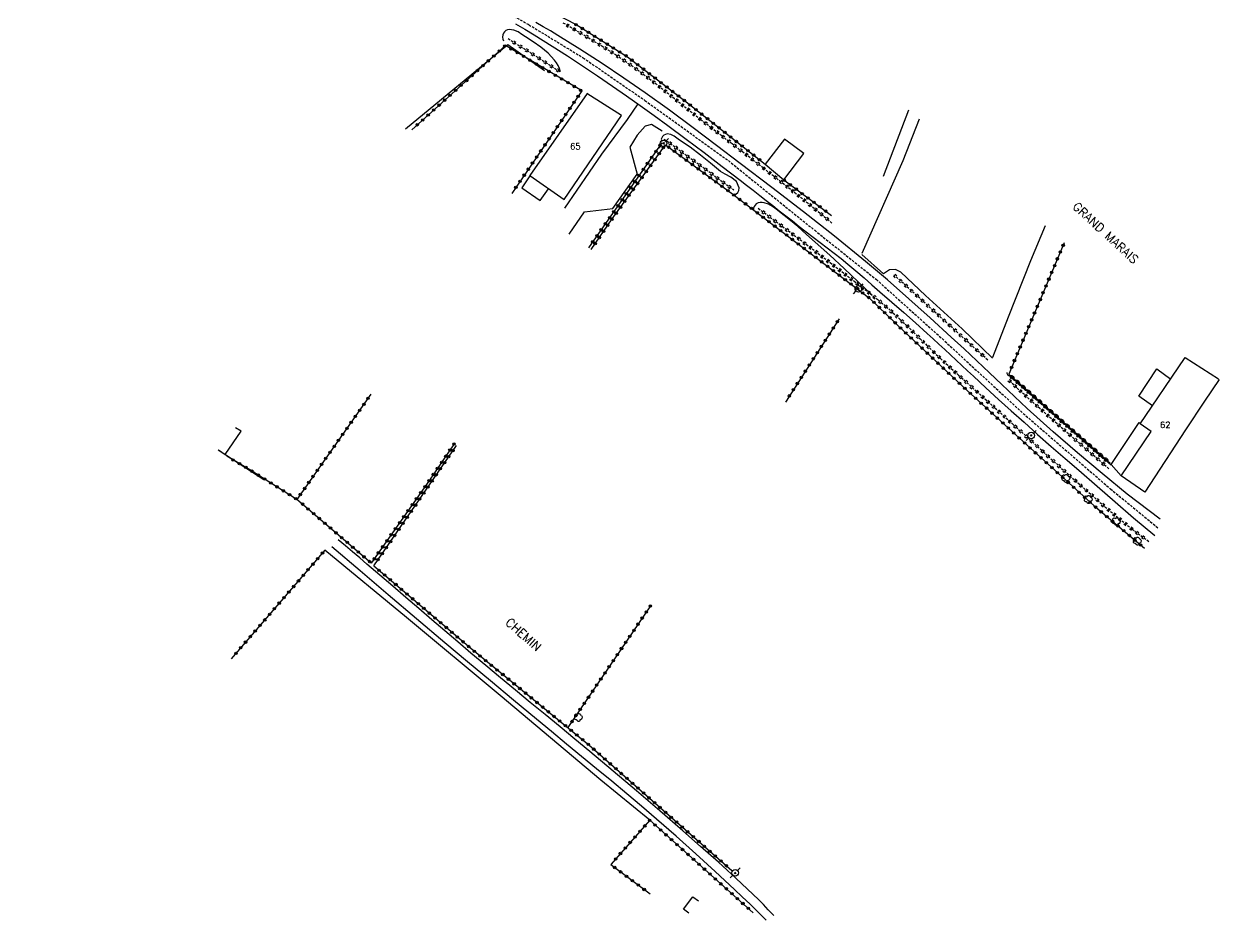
# Model space of a CAD drawing. Header units: millimetres. Extents: x 113000 to 114000, y 153000 to 154000.
# Drawn here: x 113078.9 to 113322.5, y 153338.6 to 153521.3 of the extents above; entities that cross this region are included whole.
import ezdxf
from ezdxf.enums import TextEntityAlignment as Align

# ---------------------------------------------------------------- set-up
doc = ezdxf.new("R2010")
doc.units = ezdxf.units.MM
doc.linetypes.add('DASHED', pattern=[0.75, 0.5, -0.25])
doc.layers.get('0').update_dxf_attribs({"linetype": 'CONTINUOUS'})
for name, color, linetype in [('W0001', 6, 'DASHED'), ('W0008', 7, 'CONTINUOUS'), ('W0017', 7, 'CONTINUOUS'), ('W0071', 7, 'CONTINUOUS'), ('W0101', 7, 'CONTINUOUS'), ('W0104', 1, 'CONTINUOUS'), ('W0211', 2, 'CONTINUOUS'), ('W0220', 5, 'DASHED'), ('W0300', 7, 'CONTINUOUS'), ('W0310', 3, 'CONTINUOUS'), ('W0323', 7, 'CONTINUOUS'), ('W0330', 7, 'CONTINUOUS'), ('W0473', 7, 'CONTINUOUS'), ('W0989', 7, 'CONTINUOUS'), ('W0991', 7, 'CONTINUOUS')]:
    doc.layers.add(name, color=color, linetype=linetype)
doc.styles.get("Standard").update_dxf_attribs({"font": 'romans.shx', "width": 0.85})

# ---------------------------------------------------------------- blocks, each defined once
blk = doc.blocks.new('T300')
for p, q in [((-0.8, 0.51), (-0.86, 0.34)), ((-0.86, 0.34), (-0.86, 0.17)), ((-0.86, 0.17), (-0.74, 0.06)), ((-0.69, 0.63), (-0.8, 0.51)), ((-0.8, -0.06), (-0.74, 0.06)), ((-0.74, 0.06), (-0.69, 0.11)), ((-0.57, 0.69), (-0.69, 0.63)), ((-0.46, 0.69), (-0.57, 0.69)), ((-0.29, 0.63), (-0.46, 0.69)), ((-0.29, 0.63), (-0.17, 0.74)), ((-0.23, 0.57), (-0.29, 0.63)), ((-0.17, 0.74), (-0.06, 0.8)), ((-0.06, 0.8), (0.06, 0.8)), ((0.06, 0.8), (0.23, 0.74)), ((0.23, 0.74), (0.34, 0.63)), ((0.34, 0.63), (0.4, 0.51)), ((0.46, 0.46), (0.34, 0.46)), ((0.4, 0.51), (0.4, 0.46)), ((0.57, 0.4), (0.46, 0.46)), ((0.57, 0.4), (0.69, 0.29)), ((0.69, 0.29), (0.74, 0.17)), ((0.74, 0.06), (0.69, -0.17)), ((0.74, 0.17), (0.74, 0.06)), ((-0.8, -0.17), (-0.8, -0.06)), ((-0.8, -0.23), (-0.8, -0.17)), ((-0.74, -0.34), (-0.8, -0.23)), ((-0.69, -0.4), (-0.74, -0.34)), ((-0.51, -0.46), (-0.69, -0.4)), ((-0.4, -0.46), (-0.51, -0.46)), ((-0.4, -0.46), (-0.34, -0.46)), ((-0.34, -0.46), (-0.34, -0.4)), ((-0.34, -0.51), (-0.34, -0.46)), ((-0.29, -0.63), (-0.34, -0.51)), ((-0.17, -0.74), (-0.29, -0.63)), ((-0.06, -0.8), (-0.17, -0.74)), ((0.06, -0.8), (-0.06, -0.8)), ((0.17, -0.74), (0.06, -0.8)), ((0.23, -0.69), (0.17, -0.74)), ((0.29, -0.46), (0.23, -0.46)), ((0.29, -0.63), (0.23, -0.69)), ((0.46, -0.4), (0.29, -0.46)), ((0.34, -0.51), (0.29, -0.63)), ((0.34, -0.51), (0.34, -0.46)), ((0.57, -0.34), (0.46, -0.4)), ((0.63, -0.29), (0.57, -0.34)), ((0.69, -0.17), (0.63, -0.29))]:
    blk.add_line(p, q)
blk = doc.blocks.new('T473')
for p, q in [((-0.166667, 0.166667), (0.166667, -0.166667)), ((-0.166667, -0.166667), (0.166667, 0.166667)), ((0.500001, 0.500001), (1.000002, 1.000002)), ((-1.000002, -1.000002), (-0.500001, -0.500001))]:
    blk.add_line(p, q)
blk.add_ellipse((0, 0), major_axis=(0.471405, 0.471405), ratio=1, start_param=5.4977871438, end_param=11.780972451)
blk = doc.blocks.new('t323o')
at = {"color": 0, "linetype": 'Continuous'}
for radius in [0.25, 0.15]:
    blk.add_circle((0, 0), radius, dxfattribs=at)
blk = doc.blocks.new('t310o')
at = {"color": 0, "linetype": 'Continuous'}
for centre, start, end in [((-0.5, 0.38), 216.8699, 323.1304), ((0.5, -0.37), 36.8699, 143.1303)]:
    blk.add_arc(centre, 0.625, start, end, dxfattribs=at)
blk = doc.blocks.new('t220o')
at = {"color": 0, "linetype": 'Continuous'}
for p, q in [((-0.25, 0.25), (0.25, 0.25)), ((-0.25, -0.25), (0.25, -0.25))]:
    blk.add_line(p, q, dxfattribs=at)

msp = doc.modelspace()

# ---------------------------------------------------------------- linework, layer by layer
at = {"layer": 'W0001'}
msp.add_lwpolyline([(113087.59, 153659.91), (113080.68, 153650.24), (113078.86, 153645.6), (113078.92, 153641.53), (113081.22, 153634.66), (113086.3, 153625.65), (113099.41, 153607.23), (113113.79, 153585.81), (113123.34, 153571.83), (113134.13, 153557.11), (113144, 153546.1), (113154.74, 153537.01), (113167.63, 153529.21), (113181.79, 153521.15), (113192.87, 153514.41), (113205.45, 153505.72), (113222.46, 153493.44), (113240.05, 153479.24), (113252.62, 153469.2), (113266.6, 153456.63), (113281.98, 153442.4), (113300.34, 153426.51), (113310.13, 153418.49)], dxfattribs=at)
at = {"layer": 'W0008'}
for points in [[(113179.1, 153521.34), (113180.98, 153520.23), (113182.85, 153519.11), (113184.7, 153517.97), (113186.55, 153516.81), (113189.64, 153514.81), (113192.72, 153512.78), (113195.77, 153510.72), (113198.81, 153508.64), (113201.66, 153506.66), (113204.49, 153504.66), (113207.31, 153502.64), (113210.12, 153500.59), (113213.83, 153497.85), (113217.51, 153495.07), (113221.18, 153492.27), (113224.84, 153489.46), (113226.18, 153488.43), (113227.52, 153487.39), (113228.85, 153486.35), (113230.18, 153485.31), (113231.51, 153484.27), (113232.84, 153483.22), (113234.17, 153482.18), (113235.51, 153481.14), (113236.92, 153480.04), (113238.34, 153478.95), (113239.76, 153477.86), (113241.18, 153476.77), (113242.6, 153475.68), (113244.01, 153474.58), (113245.42, 153473.46), (113246.81, 153472.34), (113248.47, 153470.96), (113250.11, 153469.55), (113251.73, 153468.14), (113253.36, 153466.72), (113255.78, 153464.61), (113258.2, 153462.5), (113260.61, 153460.37), (113263.01, 153458.22), (113264.19, 153457.14), (113265.37, 153456.05), (113266.55, 153454.95), (113267.72, 153453.85), (113268.88, 153452.75), (113270.05, 153451.65), (113271.23, 153450.56), (113272.41, 153449.47), (113274.97, 153447.11), (113277.55, 153444.76), (113280.13, 153442.42), (113282.72, 153440.09), (113285.5, 153437.62), (113288.28, 153435.17), (113291.08, 153432.73), (113293.89, 153430.3), (113297.6, 153427.08), (113301.31, 153423.85), (113305.03, 153420.64), (113309.38, 153417.02)], [(113310.44, 153420.32), (113303.73, 153425.46), (113298.64, 153429.63), (113293.61, 153433.88), (113288.63, 153438.18), (113285.98, 153440.53), (113283.37, 153442.92), (113280.79, 153445.33), (113278.22, 153447.77), (113275.66, 153450.21), (113273.09, 153452.64), (113270.51, 153455.06), (113267.9, 153457.45), (113263.58, 153461.36), (113259.24, 153465.27), (113254.86, 153469.12), (113250.42, 153472.9), (113244.12, 153478.02), (113237.74, 153483.02), (113231.3, 153487.96), (113224.85, 153492.88), (113220.06, 153496.52), (113215.26, 153500.16), (113210.43, 153503.74), (113205.53, 153507.24), (113201.13, 153510.27), (113196.7, 153513.25), (113192.21, 153516.16), (113187.68, 153518.99), (113186.21, 153519.88), (113184.72, 153520.74), (113183.23, 153521.59)]]:
    msp.add_lwpolyline(points, dxfattribs=at)
at = {"layer": 'W0017'}
for points in [[(113203.97, 153505.04), (113201.8, 153501.8), (113196.6, 153494.74), (113189.07, 153483.73)], [(113208.94, 153499.45), (113206.79, 153500.8), (113205.48, 153500.49), (113203.84, 153498.65), (113202.4, 153496.2)], [(113202.4, 153496.2), (113203.86, 153490.68)], [(113190.02, 153478.45), (113193.13, 153482.98), (113198.93, 153483.67), (113203.86, 153490.68)]]:
    msp.add_lwpolyline(points, dxfattribs=at)
at = {"layer": 'W0071'}
for points in [[(113231.71, 153339.52), (113230.6, 153340.72), (113229.59, 153341.77), (113228.57, 153342.81), (113227.53, 153343.83), (113224.01, 153347.15), (113220.43, 153350.4), (113216.81, 153353.61), (113213.18, 153356.8), (113208.47, 153360.89), (113203.73, 153364.92), (113198.97, 153368.94), (113194.2, 153372.94), (113191.18, 153375.47), (113188.15, 153377.98), (113185.12, 153380.49), (113182.08, 153382.99), (113179.04, 153385.49), (113176.01, 153388), (113172.99, 153390.52), (113169.97, 153393.05), (113167.31, 153395.3), (113164.66, 153397.56), (113162.01, 153399.83), (113159.37, 153402.11), (113156.73, 153404.38), (113154.09, 153406.66), (113151.44, 153408.93), (113148.79, 153411.2), (113147.33, 153412.44), (113145.87, 153413.67), (113144.41, 153414.91), (113142.94, 153416.14)], [(113230.19, 153338.6), (113228.46, 153340.3), (113226.88, 153341.83), (113225.29, 153343.34), (113223.69, 153344.85), (113219.76, 153348.49), (113215.81, 153352.1), (113211.82, 153355.68), (113207.79, 153359.21), (113204.77, 153361.8), (113201.73, 153364.37), (113198.68, 153366.92), (113195.61, 153369.45), (113192.53, 153371.98), (113189.46, 153374.5), (113186.38, 153377.03), (113183.32, 153379.57), (113178.65, 153383.46), (113173.97, 153387.35), (113169.3, 153391.24), (113164.64, 153395.15), (113158.87, 153400.01), (113153.11, 153404.89), (113147.37, 153409.78), (113141.63, 153414.68)]]:
    msp.add_lwpolyline(points, dxfattribs=at)
at = {"layer": 'W0101'}
for points in [[(113193.65, 153507.15), (113182.01, 153490.42), (113189.02, 153485.55), (113200.68, 153502.65)], [(113200.68, 153502.65), (113193.63, 153507.14)], [(113302.5, 153429.2), (113308.61, 153438.19), (113306.41, 153439.77), (113308.73, 153443.18), (113308.72, 153443.17), (113312.88, 153449.29), (113315.57, 153453.32), (113322.34, 153448.93)], [(113322.48, 153448.8), (113319.52, 153444.41), (113319.52, 153444.4), (113315.66, 153438.54), (113307.35, 153425.83)], [(113307.35, 153425.83), (113302.5, 153429.2)]]:
    msp.add_lwpolyline(points, dxfattribs=at)
at = {"layer": 'W0104'}
msp.add_lwpolyline([(113233.75, 153489.51), (113237.84, 153494.88), (113233.89, 153497.83), (113229.98, 153492.7)], close=True, dxfattribs=at)
for points in [[(113182.01, 153490.33), (113180.35, 153487.89), (113184.11, 153485.32), (113185.82, 153487.68)], [(113308.92, 153443.45), (113306.12, 153445.41), (113309.82, 153451.02), (113312.63, 153448.92)], [(113302.5, 153429.2), (113300.48, 153431.49), (113306.21, 153440.03), (113306.58, 153439.65)], [(113118.51, 153434.5), (113119.87, 153433.54), (113123.14, 153438.29), (113121.96, 153438.98)], [(113214.4, 153339.98), (113213.33, 153340.81), (113215.24, 153343.36), (113216.34, 153342.53)]]:
    msp.add_lwpolyline(points, dxfattribs=at)
at = {"layer": 'W0211'}
for points in [[(113188.21, 153511.55), (113188.02, 153512.2), (113187.75, 153512.82), (113187.42, 153513.41), (113187.02, 153513.96), (113185.72, 153515.37), (113184.25, 153516.6), (113182.69, 153517.69), (113181.09, 153518.7), (113180.37, 153519.18), (113179.6, 153519.68), (113178.72, 153520.07), (113177.77, 153520.17), (113177.43, 153520.1), (113177.11, 153519.95), (113176.83, 153519.73), (113176.62, 153519.45), (113176.47, 153519.06), (113176.41, 153518.65), (113176.46, 153518.24), (113176.6, 153517.86)], [(113223.55, 153486.46), (113224, 153486.63), (113224.37, 153486.95), (113224.59, 153487.38), (113224.63, 153487.87), (113224.1, 153489.17), (113222.98, 153490.1), (113221.78, 153490.69), (113220.84, 153491.24), (113218.82, 153492.91), (113216.78, 153494.57), (113214.69, 153496.16), (113212.51, 153497.62), (113211.98, 153498.01), (113211.41, 153498.45), (113210.74, 153498.79), (113209.99, 153498.88), (113209.62, 153498.8), (113209.28, 153498.61), (113209, 153498.34), (113208.81, 153497.99), (113208.79, 153497.85), (113208.8, 153497.71), (113208.86, 153497.58), (113208.95, 153497.47)], [(113251.79, 153466.01), (113248.93, 153468.75), (113246.04, 153471.46), (113243.12, 153474.14), (113240.18, 153476.79), (113238.4, 153478.39), (113236.63, 153479.99), (113234.8, 153481.54), (113232.9, 153483), (113232.19, 153483.53), (113231.45, 153484.08), (113230.65, 153484.56), (113229.76, 153484.85), (113229.36, 153484.91), (113228.94, 153484.9), (113228.52, 153484.81), (113228.14, 153484.61), (113227.89, 153484.37), (113227.7, 153484.08), (113227.59, 153483.76), (113227.55, 153483.42)]]:
    msp.add_lwpolyline(points, dxfattribs=at)
at = {"layer": 'W0220'}
for points in [[(113243.56, 153480.7), (113241.14, 153482.69), (113238.71, 153484.68), (113236.27, 153486.65), (113233.81, 153488.6), (113231.71, 153490.26), (113229.59, 153491.92), (113227.47, 153493.56), (113225.35, 153495.21), (113223.22, 153496.84), (113221.1, 153498.48), (113218.97, 153500.12), (113216.85, 153501.77), (113215.05, 153503.18), (113213.27, 153504.61), (113211.48, 153506.04), (113209.7, 153507.47), (113207.91, 153508.89), (113206.1, 153510.29), (113204.27, 153511.66), (113202.41, 153513), (113199.66, 153514.86), (113196.87, 153516.65), (113194.04, 153518.39), (113191.19, 153520.1), (113188.71, 153521.55)], [(113177.55, 153518.36), (113188.21, 153511.55)], [(113209.36, 153497.85), (113223.58, 153487.47)], [(113228.53, 153483.74), (113233.44, 153480.07), (113238.33, 153476.38), (113243.19, 153472.65), (113248.04, 153468.91), (113249.69, 153467.63), (113251.35, 153466.35), (113252.98, 153465.05), (113254.58, 153463.7), (113256.01, 153462.43), (113257.42, 153461.12), (113258.81, 153459.8), (113260.18, 153458.46), (113261.54, 153457.11), (113262.91, 153455.77), (113264.29, 153454.44), (113265.69, 153453.12), (113269.37, 153449.73), (113273.08, 153446.37), (113276.8, 153443.01), (113280.51, 153439.66), (113283.8, 153436.67), (113287.09, 153433.68), (113290.38, 153430.7), (113293.7, 153427.74), (113299.2, 153422.89), (113304.74, 153418.33), (113308.21, 153415.76)], [(113275.34, 153452.78), (113256.21, 153470.14)], [(113300.04, 153430.61), (113296.48, 153433.66), (113292.95, 153436.73), (113289.42, 153439.82), (113285.92, 153442.92), (113284.35, 153444.32), (113282.8, 153445.73), (113281.25, 153447.14), (113279.7, 153448.56)]]:
    msp.add_lwpolyline(points, dxfattribs=at)
at = {"layer": 'W0300'}
for points in [[(113184.97, 153511.76), (113177.48, 153517.03), (113156.63, 153499.89)], [(113259.15, 153503.7), (113254.02, 153490.24)], [(113127.74, 153428.38), (113118.47, 153434.43)]]:
    msp.add_lwpolyline(points, dxfattribs=at)
at = {"layer": 'W0310'}
msp.add_lwpolyline([(113279.6, 153449.93), (113300.28, 153431.76)], dxfattribs=at)
at = {"layer": 'W0323'}
for points in [[(113124.19, 153576.66), (113136.77, 153559.94), (113143.84, 153551.75), (113150.23, 153545.62), (113155.93, 153541.84), (113180.39, 153527), (113191.42, 153521.17), (113201.89, 153514.61), (113213.85, 153505.43), (113229.98, 153492.7)], [(113192.58, 153507.65), (113177, 153516.9), (113157.92, 153499.75)], [(113192.58, 153507.65), (113178.3, 153486.76)], [(113208.91, 153497.1), (113193.95, 153475.66)], [(113194.46, 153475.3), (113198.79, 153481.59), (113209.64, 153496.67), (113223.36, 153486.61), (113240.46, 153473.59), (113251.24, 153465.4), (113258.36, 153458.55), (113270.41, 153447.25), (113283.29, 153435.47), (113296.92, 153423.12), (113307.29, 153414.42)], [(113233.75, 153489.51), (113243.51, 153482.25)], [(113290.93, 153476.7), (113279.6, 153449.93)], [(113245.07, 153461.21), (113234.07, 153444.23)], [(113300.48, 153431.33), (113279.6, 153449.76)], [(113149.6, 153445.82), (113134.52, 153424.38), (113124.9, 153430.41), (113120.21, 153433.16)], [(113166.58, 153435.73), (113161.4, 153428.11), (113149.67, 153411.4), (113134.52, 153424.38)], [(113150.2, 153410.83), (113167.01, 153435.37)], [(113140.23, 153414.02), (113121.1, 153391.87)], [(113150.2, 153410.83), (113169.93, 153394.02), (113193.99, 153374.34), (113223.19, 153348.68)], [(113206.58, 153402.67), (113189.72, 153377.84)], [(113227.49, 153340.11), (113206.43, 153358.96), (113198.48, 153349.92)], [(113198.48, 153349.92), (113206.5, 153343.95)]]:
    msp.add_lwpolyline(points, dxfattribs=at)
at = {"layer": 'W0330'}
for points in [[(113261.36, 153501.93), (113258.02, 153493.4), (113249.64, 153474.49)], [(113287.05, 153480.12), (113284.04, 153473.02), (113279.5, 153461.53), (113276.29, 153453.31)], [(113276.29, 153453.14), (113270.13, 153459.13), (113262.65, 153465.98), (113257.59, 153470.71), (113256.53, 153471.26), (113255.27, 153471.19), (113254.1, 153470.36), (113249.64, 153474.32)], [(113206.43, 153358.96), (113196.43, 153367.13), (113175.94, 153384.36), (113156.85, 153400.29), (113140.23, 153414.02)]]:
    msp.add_lwpolyline(points, dxfattribs=at)

# ---------------------------------------------------------------- block references
at = {"layer": 'W0220'}
for p, rotation in [((113189.74, 153520.95), 149.7541090394215), ((113191.04, 153520.19), 149.7541090394215), ((113192.32, 153519.42), 148.998974258595), ((113178.81, 153517.55), 327.471844695933), ((113193.61, 153518.65), 148.998974258595), ((113194.89, 153517.87), 148.4634640254595), ((113196.17, 153517.08), 148.4634640254595), ((113180.08, 153516.74), 327.471844695933), ((113181.34, 153515.94), 327.471844695933), ((113182.61, 153515.13), 327.471844695933), ((113197.44, 153516.29), 147.3981743583712), ((113198.7, 153515.48), 147.3981743583712), ((113199.96, 153514.66), 145.8036354030496), ((113183.87, 153514.32), 327.471844695933), ((113185.14, 153513.52), 327.471844695933), ((113186.4, 153512.71), 327.471844695933), ((113201.2, 153513.82), 145.8036354030496), ((113202.44, 153512.98), 144.2730673302669), ((113203.66, 153512.1), 144.2730673302669), ((113187.67, 153511.9), 327.471844695933), ((113204.87, 153511.21), 143.1308689111007), ((113206.07, 153510.31), 143.1308689111007), ((113207.26, 153509.39), 142.2428003126701), ((113208.44, 153508.47), 141.6089633947198), ((113209.61, 153507.54), 141.6089633947198), ((113210.78, 153506.6), 141.2655340199604), ((113211.95, 153505.66), 141.2127228762089), ((113213.12, 153504.72), 141.2127228762089), ((113214.3, 153503.78), 141.4147074906964), ((113215.47, 153502.85), 141.8714645876432), ((113216.65, 153501.93), 141.8714645876432), ((113217.83, 153501.01), 142.2163684562798), ((113219.02, 153500.09), 142.3215204632173), ((113220.21, 153499.17), 142.3215204632173), ((113221.39, 153498.25), 142.3726775437373), ((113210.57, 153496.97), 323.8616199489438), ((113211.78, 153496.08), 323.8616199489438), ((113212.99, 153495.2), 323.8616199489438), ((113222.58, 153497.34), 142.3726775437373), ((113223.77, 153496.42), 142.3698394335361), ((113224.96, 153495.51), 142.3698394335361), ((113214.21, 153494.31), 323.8616199489438), ((113215.42, 153493.43), 323.8616199489438), ((113216.63, 153492.54), 323.8616199489438), ((113226.15, 153494.59), 142.2985075638016), ((113227.33, 153493.67), 142.2985075638016), ((113228.52, 153492.75), 142.1586841358017), ((113217.84, 153491.66), 323.8616199489438), ((113219.05, 153490.77), 323.8616199489438), ((113229.7, 153491.83), 141.9648713551618), ((113230.88, 153490.91), 141.9648713551618), ((113220.26, 153489.89), 323.8616199489438), ((113221.47, 153489), 323.8616199489438), ((113222.69, 153488.12), 323.8616199489438), ((113232.06, 153489.98), 141.7170702239358), ((113233.24, 153489.05), 141.7170702239358), ((113234.42, 153488.12), 141.4331240087463), ((113235.59, 153487.18), 141.4331240087463), ((113236.76, 153486.25), 141.1353954640643), ((113237.93, 153485.31), 141.1353954640643), ((113229.6, 153482.94), 323.2051486766509), ((113239.09, 153484.36), 140.8376675179794), ((113240.26, 153483.42), 140.8376675179794), ((113230.81, 153482.04), 323.2051486766509), ((113232.01, 153481.14), 323.2051486766509), ((113241.42, 153482.47), 140.5399401711515), ((113242.58, 153481.51), 140.5399401711515), ((113233.21, 153480.25), 323.2051486766509), ((113234.41, 153479.34), 322.8954451072893), ((113235.6, 153478.44), 322.8954451072893), ((113236.8, 153477.53), 322.8954451072893), ((113237.99, 153476.63), 322.8954451072893), ((113239.19, 153475.72), 322.5857438396296), ((113240.38, 153474.81), 322.5857438396296), ((113241.57, 153473.9), 322.5857438396296), ((113242.76, 153472.98), 322.5857438396296), ((113243.95, 153472.07), 322.2760448741383), ((113245.14, 153471.15), 322.2760448741383), ((113246.32, 153470.23), 322.2760448741383), ((113247.51, 153469.32), 322.2760448741383), ((113248.7, 153468.4), 322.2916601544582), ((113256.45, 153469.91), 137.7768856941522), ((113257.56, 153468.91), 137.7768856941522), ((113249.88, 153467.48), 322.299778855786), ((113251.07, 153466.56), 322.299778855786), ((113258.67, 153467.9), 137.7768856941522), ((113259.79, 153466.89), 137.7768856941522), ((113260.9, 153465.88), 137.7768856941522), ((113252.25, 153465.63), 321.5058015979534), ((113253.41, 153464.69), 319.9106335873485), ((113254.56, 153463.72), 319.9106335873485), ((113262.01, 153464.87), 137.7768856941522), ((113263.12, 153463.87), 137.7768856941522), ((113255.68, 153462.72), 318.3106841222733), ((113256.78, 153461.71), 317.1553903113429), ((113264.23, 153462.86), 137.7768856941522), ((113265.34, 153461.85), 137.7768856941522), ((113266.45, 153460.84), 137.7768856941522), ((113257.88, 153460.68), 316.28390244152), ((113258.96, 153459.65), 315.6963451841601), ((113260.03, 153458.6), 315.6963451841601), ((113267.56, 153459.83), 137.7768856941522), ((113268.67, 153458.83), 137.7768856941522), ((113261.1, 153457.55), 315.46147094312), ((113262.17, 153456.5), 315.5794758274754), ((113269.78, 153457.82), 137.7768856941522), ((113270.89, 153456.81), 137.7768856941522), ((113263.25, 153455.45), 315.9819319047228), ((113264.33, 153454.41), 316.6687813785974), ((113272, 153455.8), 137.7768856941522), ((113273.12, 153454.79), 137.7768856941522), ((113274.23, 153453.79), 137.7768856941522), ((113265.42, 153453.38), 316.6687813785974), ((113266.52, 153452.36), 317.3429815877292), ((113267.62, 153451.34), 317.3429815877292), ((113268.72, 153450.32), 317.3429815877292), ((113269.83, 153449.31), 317.7822890932214), ((113270.94, 153448.3), 317.7822890932214), ((113272.05, 153447.3), 317.7822890932214), ((113273.16, 153446.29), 317.9694468402885), ((113279.79, 153448.48), 137.3433477376169), ((113280.9, 153447.46), 137.3433477376169), ((113282, 153446.45), 137.6295832696351), ((113274.28, 153445.28), 317.9694468402885), ((113275.39, 153444.28), 317.9694468402885), ((113283.11, 153445.44), 137.915822837059), ((113284.23, 153444.43), 137.915822837059), ((113276.51, 153443.28), 317.9694468402885), ((113277.62, 153442.27), 317.9044337017892), ((113285.35, 153443.43), 138.2020664407692), ((113286.47, 153442.44), 138.4883027094475), ((113287.59, 153441.44), 138.4883027094475), ((113278.73, 153441.26), 317.9044337017892), ((113279.85, 153440.26), 317.9044337017892), ((113280.96, 153439.25), 317.7511139244151), ((113288.71, 153440.45), 138.4883027094475), ((113289.84, 153439.46), 138.7745335754789), ((113282.07, 153438.24), 317.7511139244151), ((113283.18, 153437.24), 317.7511139244151), ((113290.97, 153438.47), 138.7745335754789), ((113292.09, 153437.48), 138.7745335754789), ((113293.22, 153436.49), 139.0607731435467), ((113284.29, 153436.23), 317.7019074187606), ((113285.4, 153435.22), 317.7019074187606), ((113286.51, 153434.21), 317.7019074187606), ((113294.36, 153435.51), 139.0607731435467), ((113295.49, 153434.53), 139.0607731435467), ((113287.62, 153433.2), 317.8650120318817), ((113288.73, 153432.19), 317.8650120318817), ((113296.62, 153433.54), 139.347021412471), ((113297.76, 153432.57), 139.347021412471), ((113289.84, 153431.19), 317.8650120318817), ((113290.96, 153430.18), 318.2404147120168), ((113292.08, 153429.19), 318.2404147120168), ((113298.9, 153431.59), 139.347021412471), ((113293.2, 153428.19), 318.2404147120168), ((113294.32, 153427.19), 318.6177021901919), ((113295.44, 153426.2), 318.6177021901919), ((113296.57, 153425.21), 318.6177021901919), ((113297.7, 153424.22), 318.6177021901919), ((113298.82, 153423.22), 318.6177021901919), ((113299.97, 153422.26), 320.5135379124563), ((113301.12, 153421.3), 320.5135379124563), ((113302.28, 153420.35), 320.5135379124563), ((113303.44, 153419.4), 320.5135379124563), ((113304.6, 153418.44), 320.5135379124563), ((113305.8, 153417.54), 323.5567682669675), ((113307.01, 153416.65), 323.5567682669675)]:
    msp.add_blockref('t220o', p, dxfattribs=dict(at, rotation=rotation))
at = {"layer": 'W0300'}
for p in [(113291.29, 153428.64), (113295.86, 153424.34), (113301.59, 153419.83), (113305.86, 153415.84), (113191.92, 153379.9)]:
    msp.add_blockref('T300', p, dxfattribs=at)
at = {"layer": 'W0310', "rotation": 318.7024720259114}
for p in [(113279.99, 153449.58), (113281.12, 153448.59), (113282.25, 153447.6), (113283.37, 153446.61), (113284.5, 153445.62), (113285.63, 153444.63), (113286.75, 153443.64), (113287.88, 153442.65), (113289.01, 153441.66), (113290.14, 153440.67), (113291.26, 153439.68), (113292.39, 153438.69), (113293.52, 153437.7), (113294.64, 153436.71), (113295.77, 153435.72), (113296.9, 153434.73), (113298.02, 153433.74), (113299.15, 153432.75)]:
    msp.add_blockref('t310o', p, dxfattribs=at)
at = {"layer": 'W0323'}
for p, rotation in [((113191.4, 153521.18), 332.1471354094709), ((113192.67, 153520.39), 327.9577497729511), ((113193.94, 153519.59), 327.9577497729511), ((113195.21, 153518.8), 327.9577497729511), ((113196.48, 153518), 327.9577497729511), ((113197.76, 153517.2), 327.9577497729511), ((113174.65, 153514.79), 221.9653028900952), ((113175.77, 153515.8), 221.9653028900952), ((113176.88, 153516.8), 221.9653028900952), ((113178.15, 153516.22), 149.2753834563766), ((113179.44, 153515.45), 149.2753834563766), ((113180.73, 153514.69), 149.2753834563766), ((113199.03, 153516.41), 327.9577497729511), ((113200.3, 153515.61), 327.9577497729511), ((113201.57, 153514.82), 327.9577497729511), ((113172.42, 153512.79), 221.9653028900952), ((113173.54, 153513.79), 221.9653028900952), ((113182.02, 153513.92), 149.2753834563766), ((113183.31, 153513.15), 149.2753834563766), ((113184.6, 153512.39), 149.2753834563766), ((113202.78, 153513.93), 322.4543486198903), ((113203.97, 153513.02), 322.4543486198903), ((113205.16, 153512.1), 322.4543486198903), ((113169.08, 153509.78), 221.9653028900952), ((113170.19, 153510.78), 221.9653028900952), ((113171.31, 153511.78), 221.9653028900952), ((113185.89, 153511.62), 149.2753834563766), ((113187.18, 153510.85), 149.2753834563766), ((113188.47, 153510.09), 149.2753834563766), ((113206.35, 153511.19), 322.4543486198903), ((113207.54, 153510.28), 322.4543486198903), ((113166.85, 153507.77), 221.9653028900952), ((113167.96, 153508.78), 221.9653028900952), ((113189.76, 153509.32), 149.2753834563766), ((113191.05, 153508.56), 149.2753834563766), ((113192.34, 153507.79), 149.2753834563766), ((113208.73, 153509.36), 322.4543486198903), ((113209.92, 153508.45), 322.4543486198903), ((113211.11, 153507.53), 322.4543486198903), ((113163.5, 153504.76), 221.9653028900952), ((113164.61, 153505.77), 221.9653028900952), ((113165.73, 153506.77), 221.9653028900952), ((113191, 153505.33), 235.6343791562027), ((113191.84, 153506.57), 235.6343791562027), ((113212.29, 153506.62), 322.4543486198903), ((113213.48, 153505.71), 322.4543486198903), ((113214.67, 153504.78), 321.7343765869634), ((113161.27, 153502.76), 221.9653028900952), ((113162.38, 153503.76), 221.9653028900952), ((113189.3, 153502.86), 235.6343791562027), ((113190.15, 153504.1), 235.6343791562027), ((113215.84, 153503.85), 321.7343765869634), ((113217.02, 153502.92), 321.7343765869634), ((113159.04, 153500.75), 221.9653028900952), ((113160.15, 153501.75), 221.9653028900952), ((113187.61, 153500.38), 235.6343791562027), ((113188.46, 153501.62), 235.6343791562027), ((113218.2, 153501.99), 321.7343765869634), ((113219.38, 153501.07), 321.7343765869634), ((113220.55, 153500.14), 321.7343765869634), ((113185.92, 153497.9), 235.6343791562027), ((113186.76, 153499.14), 235.6343791562027), ((113221.73, 153499.21), 321.7343765869634), ((113222.91, 153498.28), 321.7343765869634), ((113184.22, 153495.43), 235.6343791562027), ((113185.07, 153496.67), 235.6343791562027), ((113207.69, 153495.34), 235.0922400597959), ((113208.54, 153496.58), 235.0922400597959), ((113209.22, 153496.09), 54.27444670668371), ((113210.28, 153496.2), 323.7465244311102), ((113211.48, 153495.32), 323.7465244311102), ((113224.09, 153497.35), 321.7343765869634), ((113225.26, 153496.42), 321.7343765869634), ((113226.44, 153495.49), 321.7343765869634), ((113182.53, 153492.95), 235.6343791562027), ((113183.38, 153494.19), 235.6343791562027), ((113205.97, 153492.88), 235.0922400597959), ((113206.83, 153494.11), 235.0922400597959), ((113207.47, 153493.66), 54.27444670668371), ((113208.35, 153494.87), 54.27444670668371), ((113212.69, 153494.43), 323.7465244311102), ((113213.9, 153493.54), 323.7465244311102), ((113215.11, 153492.66), 323.7465244311102), ((113227.62, 153494.56), 321.7343765869634), ((113228.8, 153493.63), 321.7343765869634), ((113180.84, 153490.48), 235.6343791562027), ((113181.68, 153491.71), 235.6343791562027), ((113204.25, 153490.42), 235.0922400597959), ((113205.11, 153491.65), 235.0922400597959), ((113205.72, 153491.22), 54.27444670668371), ((113206.6, 153492.44), 54.27444670668371), ((113216.32, 153491.77), 323.7465244311102), ((113217.53, 153490.88), 323.7465244311102), ((113179.14, 153488), 235.6343791562027), ((113179.99, 153489.24), 235.6343791562027), ((113202.54, 153487.96), 235.0922400597959), ((113203.39, 153489.19), 235.0922400597959), ((113203.97, 153488.79), 54.27444670668371), ((113204.84, 153490), 54.27444670668371), ((113218.74, 153489.99), 323.7465244311102), ((113219.95, 153489.11), 323.7465244311102), ((113221.16, 153488.22), 323.7465244311102), ((113233.88, 153489.42), 323.3572559126289), ((113235.08, 153488.52), 323.3572559126289), ((113200.82, 153485.5), 235.0922400597959), ((113201.68, 153486.73), 235.0922400597959), ((113202.22, 153486.35), 54.27444670668371), ((113203.09, 153487.57), 54.27444670668371), ((113222.37, 153487.33), 323.7465244311102), ((113223.58, 153486.44), 322.7216991622474), ((113224.77, 153485.53), 322.7216991622474), ((113236.29, 153487.63), 323.3572559126289), ((113237.49, 153486.73), 323.3572559126289), ((113238.69, 153485.83), 323.3572559126289), ((113199.1, 153483.04), 235.0922400597959), ((113199.96, 153484.27), 235.0922400597959), ((113200.47, 153483.92), 54.27444670668371), ((113201.34, 153485.13), 54.27444670668371), ((113225.96, 153484.63), 322.7216991622474), ((113227.16, 153483.72), 322.7216991622474), ((113228.35, 153482.81), 322.7216991622474), ((113239.9, 153484.94), 323.3572559126289), ((113241.1, 153484.04), 323.3572559126289), ((113242.3, 153483.15), 323.3572559126289), ((113197.38, 153480.58), 235.0922400597959), ((113198.24, 153481.81), 235.0922400597959), ((113198.72, 153481.48), 55.42933937110313), ((113199.59, 153482.7), 54.27444670668371), ((113229.55, 153481.9), 322.7216991622474), ((113230.74, 153480.99), 322.7216991622474), ((113195.67, 153478.12), 235.0922400597959), ((113196.53, 153479.35), 235.0922400597959), ((113197.01, 153479.01), 55.42933937110313), ((113197.86, 153480.24), 55.42933937110313), ((113231.93, 153480.08), 322.7216991622474), ((113233.13, 153479.17), 322.7216991622474), ((113234.32, 153478.27), 322.7216991622474), ((113194.81, 153476.89), 235.0922400597959), ((113195.31, 153476.54), 55.42933937110313), ((113196.16, 153477.77), 55.42933937110313), ((113235.51, 153477.36), 322.7216991622474), ((113236.71, 153476.45), 322.7216991622474), ((113237.9, 153475.54), 322.7216991622474), ((113290.7, 153476.18), 247.0602026953312), ((113239.09, 153474.63), 322.7216991622474), ((113240.29, 153473.72), 322.7216991622474), ((113289.53, 153473.42), 247.0602026953312), ((113290.12, 153474.8), 247.0602026953312), ((113241.48, 153472.81), 322.765435468069), ((113242.68, 153471.91), 322.765435468069), ((113243.87, 153471), 322.765435468069), ((113288.37, 153470.65), 247.0602026953312), ((113288.95, 153472.03), 247.0602026953312), ((113245.06, 153470.09), 322.765435468069), ((113246.26, 153469.18), 322.765435468069), ((113247.45, 153468.28), 322.765435468069), ((113287.78, 153469.27), 247.0602026953312), ((113248.65, 153467.37), 322.765435468069), ((113249.84, 153466.46), 322.765435468069), ((113286.61, 153466.51), 247.0602026953312), ((113287.2, 153467.89), 247.0602026953312), ((113251.04, 153465.55), 322.765435468069), ((113252.14, 153464.54), 316.0906696558519), ((113253.22, 153463.5), 316.0906696558519), ((113285.44, 153463.75), 247.0602026953312), ((113286.03, 153465.13), 247.0602026953312), ((113254.3, 153462.46), 316.0906696558519), ((113255.38, 153461.42), 316.0906696558519), ((113284.27, 153460.98), 247.0602026953312), ((113284.86, 153462.36), 247.0602026953312), ((113243.86, 153459.33), 237.0587721167877), ((113244.67, 153460.59), 237.0587721167877), ((113256.46, 153460.38), 316.0906696558519), ((113257.54, 153459.34), 316.0906696558519), ((113283.69, 153459.6), 247.0602026953312), ((113242.23, 153456.81), 237.0587721167877), ((113243.04, 153458.07), 237.0587721167877), ((113258.62, 153458.3), 316.8427063224213), ((113259.72, 153457.27), 316.8427063224213), ((113260.81, 153456.25), 316.8427063224213), ((113282.52, 153456.84), 247.0602026953312), ((113283.1, 153458.22), 247.0602026953312), ((113240.59, 153454.3), 237.0587721167877), ((113241.41, 153455.56), 237.0587721167877), ((113261.91, 153455.22), 316.8427063224213), ((113263, 153454.19), 316.8427063224213), ((113281.35, 153454.08), 247.0602026953312), ((113281.93, 153455.46), 247.0602026953312), ((113238.96, 153451.78), 237.0587721167877), ((113239.78, 153453.04), 237.0587721167877), ((113264.09, 153453.17), 316.8427063224213), ((113265.19, 153452.14), 316.8427063224213), ((113266.28, 153451.12), 316.8427063224213), ((113280.18, 153451.31), 247.0602026953312), ((113280.77, 153452.69), 247.0602026953312), ((113237.33, 153449.26), 237.0587721167877), ((113238.15, 153450.52), 237.0587721167877), ((113267.38, 153450.09), 316.8427063224213), ((113268.47, 153449.06), 316.8427063224213), ((113280.24, 153449.2), 138.5555577775339), ((113235.7, 153446.74), 237.0587721167877), ((113236.52, 153448), 237.0587721167877), ((113269.57, 153448.04), 316.8427063224213), ((113270.66, 153447.02), 317.5536660390235), ((113281.36, 153448.2), 138.5555577775339), ((113282.49, 153447.21), 138.5555577775339), ((113283.61, 153446.22), 138.5555577775339), ((113149.02, 153445), 234.8696113694235), ((113234.88, 153445.48), 237.0587721167877), ((113271.77, 153446), 317.5536660390235), ((113272.88, 153444.99), 317.5536660390235), ((113273.98, 153443.98), 317.5536660390235), ((113284.73, 153445.22), 138.5555577775339), ((113285.86, 153444.23), 138.5555577775339), ((113147.3, 153442.55), 234.8696113694235), ((113148.16, 153443.77), 234.8696113694235), ((113275.09, 153442.97), 317.5536660390235), ((113276.2, 153441.95), 317.5536660390235), ((113286.98, 153443.24), 138.5555577775339), ((113288.11, 153442.25), 138.5555577775339), ((113145.57, 153440.09), 234.8696113694235), ((113146.43, 153441.32), 234.8696113694235), ((113277.3, 153440.94), 317.5536660390235), ((113278.41, 153439.93), 317.5536660390235), ((113279.52, 153438.92), 317.5536660390235), ((113289.23, 153441.25), 138.5555577775339), ((113290.36, 153440.26), 138.5555577775339), ((113291.48, 153439.27), 138.5555577775339), ((113143.84, 153437.64), 234.8696113694235), ((113144.71, 153438.87), 234.8696113694235), ((113280.62, 153437.9), 317.5536660390235), ((113281.73, 153436.89), 317.5536660390235), ((113292.61, 153438.27), 138.5555577775339), ((113293.73, 153437.28), 138.5555577775339), ((113142.12, 153435.19), 234.8696113694235), ((113142.98, 153436.41), 234.8696113694235), ((113165.69, 153434.42), 235.7989030520171), ((113166.31, 153434.34), 55.58264467165341), ((113166.53, 153435.66), 235.7989030520171), ((113282.84, 153435.88), 317.5536660390235), ((113283.95, 153434.87), 317.8379879125901), ((113294.85, 153436.29), 138.5555577775339), ((113295.98, 153435.3), 138.5555577775339), ((113297.1, 153434.3), 138.5555577775339), ((113121.5, 153432.4), 149.6625103982638), ((113122.8, 153431.65), 149.6625103982638), ((113140.39, 153432.73), 234.8696113694235), ((113141.25, 153433.96), 234.8696113694235), ((113164, 153431.93), 235.7989030520171), ((113164.61, 153431.86), 55.58264467165341), ((113164.84, 153433.18), 235.7989030520171), ((113165.46, 153433.1), 55.58264467165341), ((113285.06, 153433.86), 317.8379879125901), ((113286.17, 153432.86), 317.8379879125901), ((113287.28, 153431.85), 317.8379879125901), ((113298.23, 153433.31), 138.5555577775339), ((113299.35, 153432.32), 138.5555577775339), ((113124.09, 153430.89), 149.6625103982638), ((113125.38, 153430.12), 147.8998671003972), ((113126.65, 153429.32), 147.8998671003972), ((113138.66, 153430.28), 234.8696113694235), ((113139.53, 153431.51), 234.8696113694235), ((113162.31, 153429.45), 235.7989030520171), ((113162.91, 153429.39), 55.58264467165341), ((113163.16, 153430.69), 235.7989030520171), ((113163.76, 153430.63), 55.58264467165341), ((113288.4, 153430.84), 317.8379879125901), ((113289.51, 153429.84), 317.8379879125901), ((113127.92, 153428.52), 147.8998671003972), ((113129.19, 153427.72), 147.8998671003972), ((113130.46, 153426.93), 147.8998671003972), ((113136.94, 153427.83), 234.8696113694235), ((113137.8, 153429.05), 234.8696113694235), ((113160.61, 153426.98), 234.9452081998274), ((113161.22, 153426.91), 55.58264467165341), ((113161.47, 153428.21), 235.7989030520171), ((113162.07, 153428.15), 55.58264467165341), ((113290.62, 153428.83), 317.8379879125901), ((113291.73, 153427.82), 317.8379879125901), ((113292.84, 153426.82), 317.8379879125901), ((113131.73, 153426.13), 147.8998671003972), ((113133, 153425.33), 147.8998671003972), ((113134.27, 153424.54), 147.8998671003972), ((113135.21, 153425.37), 234.8696113694235), ((113136.08, 153426.6), 234.8696113694235), ((113158.89, 153424.53), 234.9452081998274), ((113159.52, 153424.44), 55.58264467165341), ((113159.75, 153425.76), 234.9452081998274), ((113160.37, 153425.68), 55.58264467165341), ((113293.95, 153425.81), 317.8379879125901), ((113295.07, 153424.8), 317.8379879125901), ((113135.66, 153423.41), 139.415207595205), ((113136.79, 153422.43), 139.415207595205), ((113157.16, 153422.07), 234.9452081998274), ((113157.83, 153421.96), 55.58264467165341), ((113158.03, 153423.3), 234.9452081998274), ((113158.68, 153423.2), 55.58264467165341), ((113296.18, 153423.8), 317.8379879125901), ((113297.3, 153422.8), 319.9966380593532), ((113137.93, 153421.45), 139.415207595205), ((113139.07, 153420.48), 139.415207595205), ((113140.21, 153419.5), 139.415207595205), ((113155.44, 153419.62), 234.9452081998274), ((113156.13, 153419.49), 55.58264467165341), ((113156.3, 153420.84), 234.9452081998274), ((113156.98, 153420.73), 55.58264467165341), ((113298.45, 153421.84), 319.9966380593532), ((113299.6, 153420.87), 319.9966380593532), ((113300.75, 153419.91), 319.9966380593532), ((113141.35, 153418.53), 139.415207595205), ((113142.49, 153417.55), 139.415207595205), ((113153.72, 153417.16), 234.9452081998274), ((113154.44, 153417.02), 55.58264467165341), ((113154.58, 153418.39), 234.9452081998274), ((113155.28, 153418.25), 55.58264467165341), ((113301.9, 153418.95), 319.9966380593532), ((113303.05, 153417.98), 319.9966380593532), ((113304.2, 153417.02), 319.9966380593532), ((113143.63, 153416.58), 139.415207595205), ((113144.77, 153415.6), 139.415207595205), ((113145.91, 153414.62), 139.415207595205), ((113151.99, 153414.7), 234.9452081998274), ((113152.86, 153415.93), 234.9452081998274), ((113153.59, 153415.78), 55.58264467165341), ((113305.35, 153416.05), 319.9966380593532), ((113306.49, 153415.09), 319.9966380593532), ((113138.75, 153412.3), 229.1780055526811), ((113139.73, 153413.44), 229.1780055526811), ((113147.05, 153413.65), 139.415207595205), ((113148.19, 153412.67), 139.415207595205), ((113150.27, 153412.25), 234.9452081998274), ((113151.13, 153413.48), 234.9452081998274), ((113151.89, 153413.3), 55.58264467165341), ((113152.74, 153414.54), 55.58264467165341), ((113136.79, 153410.03), 229.1780055526811), ((113137.77, 153411.17), 229.1780055526811), ((113149.33, 153411.7), 139.415207595205), ((113151.04, 153412.07), 55.58264467165341), ((113151.25, 153409.93), 319.5753542384884), ((113134.83, 153407.76), 229.1780055526811), ((113135.81, 153408.9), 229.1780055526811), ((113152.39, 153408.96), 319.5753542384884), ((113153.53, 153407.99), 319.5753542384884), ((113132.86, 153405.49), 229.1780055526811), ((113133.85, 153406.62), 229.1780055526811), ((113154.67, 153407.02), 319.5753542384884), ((113155.82, 153406.04), 319.5753542384884), ((113156.96, 153405.07), 319.5753542384884), ((113130.9, 153403.22), 229.1780055526811), ((113131.88, 153404.35), 229.1780055526811), ((113158.1, 153404.1), 319.5753542384884), ((113159.24, 153403.12), 319.5753542384884), ((113206.57, 153402.66), 235.8311976026297), ((113128.94, 153400.95), 229.1780055526811), ((113129.92, 153402.08), 229.1780055526811), ((113160.38, 153402.15), 319.5753542384884), ((113161.52, 153401.18), 319.5753542384884), ((113162.67, 153400.21), 319.5753542384884), ((113204.89, 153400.17), 235.8311976026297), ((113205.73, 153401.42), 235.8311976026297), ((113126, 153397.54), 229.1780055526811), ((113126.98, 153398.68), 229.1780055526811), ((113127.96, 153399.81), 229.1780055526811), ((113163.81, 153399.23), 319.5753542384884), ((113164.95, 153398.26), 319.5753542384884), ((113203.2, 153397.69), 235.8311976026297), ((113204.04, 153398.93), 235.8311976026297), ((113124.04, 153395.27), 229.1780055526811), ((113125.02, 153396.41), 229.1780055526811), ((113166.09, 153397.29), 319.5753542384884), ((113167.23, 153396.32), 319.5753542384884), ((113168.38, 153395.34), 319.5753542384884), ((113201.52, 153395.21), 235.8311976026297), ((113202.36, 153396.45), 235.8311976026297), ((113122.08, 153393), 229.1780055526811), ((113123.06, 153394.14), 229.1780055526811), ((113169.52, 153394.37), 319.5753542384884), ((113170.67, 153393.41), 320.7286238533505), ((113199.83, 153392.73), 235.8311976026297), ((113200.67, 153393.97), 235.8311976026297), ((113171.83, 153392.46), 320.7286238533505), ((113172.99, 153391.51), 320.7286238533505), ((113174.16, 153390.56), 320.7286238533505), ((113198.15, 153390.25), 235.8311976026297), ((113198.99, 153391.49), 235.8311976026297), ((113175.32, 153389.61), 320.7286238533505), ((113176.48, 153388.67), 320.7286238533505), ((113196.46, 153387.76), 235.8311976026297), ((113197.31, 153389), 235.8311976026297), ((113177.64, 153387.72), 320.7286238533505), ((113178.8, 153386.77), 320.7286238533505), ((113179.96, 153385.82), 320.7286238533505), ((113195.62, 153386.52), 235.8311976026297), ((113181.12, 153384.87), 320.7286238533505), ((113182.28, 153383.92), 320.7286238533505), ((113183.45, 153382.97), 320.7286238533505), ((113193.94, 153384.04), 235.8311976026297), ((113194.78, 153385.28), 235.8311976026297), ((113184.61, 153382.02), 320.7286238533505), ((113185.77, 153381.07), 320.7286238533505), ((113192.25, 153381.56), 235.8311976026297), ((113193.09, 153382.8), 235.8311976026297), ((113186.93, 153380.12), 320.7286238533505), ((113188.09, 153379.17), 320.7286238533505), ((113189.25, 153378.22), 320.7286238533505), ((113190.57, 153379.08), 235.8311976026297), ((113191.41, 153380.32), 235.8311976026297), ((113190.41, 153377.27), 320.7286238533505), ((113191.57, 153376.32), 320.7286238533505), ((113192.74, 153375.37), 320.7286238533505), ((113193.9, 153374.42), 320.7286238533505), ((113195.03, 153373.44), 318.6804153815612), ((113196.15, 153372.45), 318.6804153815612), ((113197.28, 153371.45), 318.6804153815612), ((113198.41, 153370.46), 318.6804153815612), ((113199.53, 153369.47), 318.6804153815612), ((113200.66, 153368.48), 318.6804153815612), ((113201.79, 153367.49), 318.6804153815612), ((113202.91, 153366.5), 318.6804153815612), ((113204.04, 153365.51), 318.6804153815612), ((113205.17, 153364.52), 318.6804153815612), ((113206.29, 153363.53), 318.6804153815612), ((113207.42, 153362.54), 318.6804153815612), ((113208.54, 153361.55), 318.6804153815612), ((113206.41, 153358.93), 228.6676588740154), ((113209.67, 153360.56), 318.6804153815612), ((113210.8, 153359.57), 318.6804153815612), ((113211.92, 153358.58), 318.6804153815612), ((113204.43, 153356.68), 228.6676588740154), ((113205.42, 153357.81), 228.6676588740154), ((113207.52, 153357.98), 138.1676662381199), ((113208.64, 153356.98), 138.1676662381199), ((113213.05, 153357.59), 318.6804153815612), ((113214.18, 153356.6), 318.6804153815612), ((113202.44, 153354.43), 228.6676588740154), ((113203.44, 153355.55), 228.6676588740154), ((113209.76, 153355.98), 138.1676662381199), ((113210.87, 153354.98), 138.1676662381199), ((113211.99, 153353.98), 138.1676662381199), ((113215.3, 153355.61), 318.6804153815612), ((113216.43, 153354.62), 318.6804153815612), ((113200.46, 153352.17), 228.6676588740154), ((113201.45, 153353.3), 228.6676588740154), ((113213.11, 153352.98), 138.1676662381199), ((113214.23, 153351.98), 138.1676662381199), ((113217.56, 153353.63), 318.6804153815612), ((113218.68, 153352.64), 318.6804153815612), ((113219.81, 153351.65), 318.6804153815612), ((113199.29, 153349.32), 323.3294629517133), ((113199.47, 153351.05), 228.6676588740154), ((113215.35, 153350.98), 138.1676662381199), ((113216.46, 153349.98), 138.1676662381199), ((113217.58, 153348.98), 138.1676662381199), ((113220.94, 153350.66), 318.6804153815612), ((113222.06, 153349.67), 318.6804153815612), ((113200.49, 153348.43), 323.3294629517133), ((113201.69, 153347.53), 323.3294629517133), ((113202.89, 153346.64), 323.3294629517133), ((113218.7, 153347.98), 138.1676662381199), ((113219.82, 153346.98), 138.1676662381199), ((113204.1, 153345.74), 323.3294629517133), ((113205.3, 153344.84), 323.3294629517133), ((113220.93, 153345.98), 138.1676662381199), ((113222.05, 153344.98), 138.1676662381199), ((113223.17, 153343.98), 138.1676662381199), ((113224.29, 153342.98), 138.1676662381199), ((113225.4, 153341.98), 138.1676662381199), ((113226.52, 153340.98), 138.1676662381199)]:
    msp.add_blockref('t323o', p, dxfattribs=dict(at, rotation=rotation))
at = {"layer": 'W0473'}
for p in [(113209.25, 153496.96), (113248.95, 153467.31), (113284.18, 153437.41), (113223.84, 153348.23)]:
    msp.add_blockref('T473', p, dxfattribs=at)

# ---------------------------------------------------------------- texts
at = {"layer": 'W0989'}
msp.add_text('GRAND MARAIS', height=1.75, rotation=317.2473, dxfattribs=at).set_placement((113292.48, 153483.88))
msp.add_text('CHEMIN', height=1.75, rotation=318.1352, dxfattribs=at).set_placement((113180.7, 153396.82), align=Align.MIDDLE_CENTER)
at = {"layer": 'W0991'}
for s, p in [('65', (113191.26, 153496.35)), ('62', (113311.51, 153439.58))]:
    msp.add_text(s, height=1.25, dxfattribs=at).set_placement(p, align=Align.MIDDLE_CENTER)

doc.saveas('drawing.dxf')
